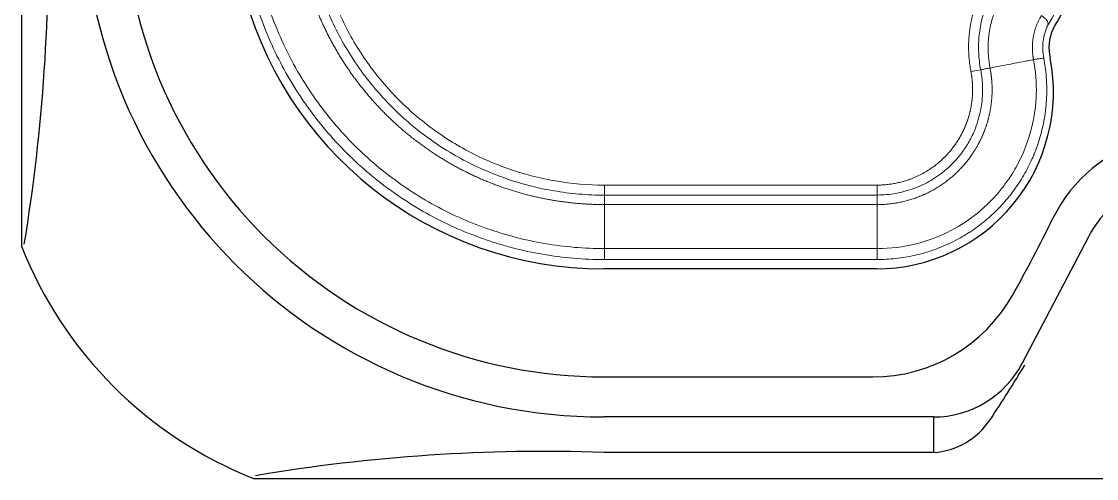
# Model space of a CAD drawing. Extents: x 0 to 78, y -21 to 126.
# Drawn here: x 0 to 26.84, y 0 to 11.4 of the extents above; entities that cross this region are included whole.
import ezdxf

# ---------------------------------------------------------------- set-up
doc = ezdxf.new("R2010")
doc.units = 0
doc.header["$MEASUREMENT"] = 0
doc.layers.add('1', color=4, linetype='Continuous')

# ---------------------------------------------------------------- blocks, each defined once
blk = doc.blocks.new('lid2014prodigy')
at = {"layer": '1', "color": 3, "linetype": 'Continuous', "lineweight": 15}
for p, q in [((7.68, 5.87), (7.667, 5.878)), ((7.563, 5.028), (7.546, 5.024)), ((5.745, 4.689), (5.989, 4.735)), ((3.403, 1.372), (-3.403, 1.373)), ((-3.403, 0.273), (-3.403, 1.373)), ((3.403, 1.372), (3.403, 0.273)), ((-3.15, 0.273), (-3.403, 0.273)), ((3.403, 0.273), (-3.15, 0.273)), ((-3.403, 0), (-3.403, 0.021)), ((3.403, 0), (3.403, 0.021))]:
    blk.add_line(p, q, dxfattribs=at)
at = {"layer": '1', "color": 4, "linetype": 'Continuous', "lineweight": 15}
for p, q in [((-3.403, 1.857), (3.404, 1.859)), ((3.403, 0), (-3.403, 0))]:
    blk.add_line(p, q, dxfattribs=at)
at = {"layer": '1', "color": 4, "linetype": 'Continuous', "lineweight": 15, "flags": 128}
blk.add_lwpolyline([(8.163, 6.727), (8.004, 6.446), (7.923, 6.302), (7.842, 6.158), (7.761, 6.014), (7.68, 5.87)], dxfattribs=at)
at = {"layer": '1', "color": 3, "linetype": 'Continuous', "lineweight": 15, "flags": 128}
blk.add_lwpolyline([(3.404, 1.859), (3.404, 1.735), (3.404, 1.611)], dxfattribs=at)
at = {"layer": '1', "color": 3, "linetype": 'Continuous', "lineweight": 15}
for points, knots in [([(-3.403, 1.607), (-3.509, 1.607), (-3.722, 1.612), (-4.145, 1.639), (-4.672, 1.707), (-5.295, 1.841), (-5.904, 2.028), (-6.495, 2.266), (-7.254, 2.648), (-8.137, 3.244), (-9.058, 4.128), (-9.819, 5.155), (-10.394, 6.295), (-10.645, 7.11), (-10.734, 7.524)], [2, 2, 2, 2, 9.813095, 17.62619, 33.252381, 48.878076, 64.503758, 80.129359, 95.755024, 126.999419, 158.244077, 189.488832, 220.73424, 251.980111, 251.980111, 251.980111, 251.980111]), ([(-3.403, 1.373), (-3.422, 1.373), (-3.46, 1.373), (-3.517, 1.373), (-3.574, 1.374), (-3.631, 1.376), (-3.687, 1.378), (-3.744, 1.38), (-3.801, 1.383), (-3.857, 1.386), (-3.914, 1.389), (-3.971, 1.393), (-4.027, 1.398), (-4.084, 1.402), (-4.141, 1.408), (-4.197, 1.413), (-4.254, 1.419), (-4.31, 1.426), (-4.366, 1.433), (-4.423, 1.44), (-4.479, 1.448), (-4.535, 1.456), (-4.591, 1.464), (-4.648, 1.473), (-4.704, 1.482), (-4.76, 1.492), (-4.816, 1.502), (-4.871, 1.513), (-4.927, 1.524), (-4.983, 1.535), (-5.039, 1.547), (-5.094, 1.559), (-5.15, 1.572), (-5.205, 1.585), (-5.26, 1.598), (-5.315, 1.612), (-5.37, 1.626), (-5.425, 1.641), (-5.48, 1.656), (-5.535, 1.671), (-5.59, 1.687), (-5.644, 1.704), (-5.698, 1.72), (-5.753, 1.737), (-5.807, 1.755), (-5.861, 1.773), (-5.915, 1.791), (-5.968, 1.81), (-6.022, 1.829), (-6.076, 1.848), (-6.129, 1.868), (-6.182, 1.888), (-6.235, 1.909), (-6.288, 1.93), (-6.341, 1.951), (-6.393, 1.973), (-6.446, 1.995), (-6.498, 2.018), (-6.55, 2.041), (-6.602, 2.064), (-6.654, 2.088), (-6.705, 2.112), (-6.757, 2.136), (-6.808, 2.161), (-6.859, 2.186), (-6.91, 2.212), (-6.961, 2.238), (-7.011, 2.264), (-7.062, 2.291), (-7.112, 2.318), (-7.162, 2.346), (-7.211, 2.374), (-7.261, 2.402), (-7.31, 2.43), (-7.359, 2.459), (-7.408, 2.489), (-7.457, 2.518), (-7.505, 2.548), (-7.553, 2.579), (-7.601, 2.609), (-7.649, 2.64), (-7.697, 2.672), (-7.744, 2.704), (-7.791, 2.736), (-7.838, 2.768), (-7.885, 2.801), (-7.931, 2.834), (-7.977, 2.868), (-8.023, 2.901), (-8.069, 2.936), (-8.114, 2.97), (-8.159, 3.005), (-8.204, 3.04), (-8.249, 3.076), (-8.293, 3.112), (-8.337, 3.148), (-8.381, 3.184), (-8.425, 3.221), (-8.468, 3.259), (-8.511, 3.296), (-8.554, 3.334), (-8.596, 3.372), (-8.639, 3.411), (-8.681, 3.449), (-8.722, 3.488), (-8.763, 3.528), (-8.805, 3.568), (-8.845, 3.608), (-8.886, 3.648), (-8.926, 3.689), (-8.966, 3.729), (-9.005, 3.771), (-9.045, 3.812), (-9.084, 3.854), (-9.122, 3.896), (-9.161, 3.938), (-9.199, 3.981), (-9.237, 4.024), (-9.274, 4.067), (-9.311, 4.111), (-9.348, 4.155), (-9.384, 4.199), (-9.42, 4.243), (-9.456, 4.288), (-9.492, 4.332), (-9.527, 4.378), (-9.562, 4.423), (-9.596, 4.469), (-9.631, 4.514), (-9.664, 4.561), (-9.698, 4.607), (-9.731, 4.654), (-9.764, 4.701), (-9.796, 4.748), (-9.828, 4.795), (-9.86, 4.843), (-9.892, 4.891), (-9.923, 4.939), (-9.953, 4.987), (-9.984, 5.036), (-10.014, 5.084), (-10.044, 5.133), (-10.073, 5.183), (-10.102, 5.232), (-10.13, 5.282), (-10.158, 5.332), (-10.186, 5.382), (-10.214, 5.432), (-10.241, 5.483), (-10.267, 5.534), (-10.294, 5.584), (-10.32, 5.636), (-10.345, 5.687), (-10.37, 5.739), (-10.395, 5.79), (-10.42, 5.842), (-10.444, 5.894), (-10.467, 5.947), (-10.491, 5.999), (-10.513, 6.052), (-10.536, 6.104), (-10.558, 6.157), (-10.58, 6.211), (-10.601, 6.264), (-10.622, 6.317), (-10.643, 6.371), (-10.663, 6.425), (-10.683, 6.479), (-10.702, 6.533), (-10.721, 6.587), (-10.74, 6.641), (-10.758, 6.696), (-10.775, 6.751), (-10.793, 6.806), (-10.81, 6.861), (-10.826, 6.916), (-10.842, 6.971), (-10.858, 7.026), (-10.873, 7.082), (-10.888, 7.137), (-10.903, 7.193), (-10.917, 7.249), (-10.931, 7.305), (-10.944, 7.361), (-10.957, 7.417), (-10.965, 7.455), (-10.969, 7.473)], [0, 0, 0, 0, 0.005403, 0.010806, 0.016209, 0.021613, 0.027016, 0.03242, 0.037825, 0.043229, 0.048634, 0.054039, 0.059444, 0.06485, 0.070256, 0.075662, 0.081069, 0.086476, 0.091883, 0.097291, 0.102698, 0.108106, 0.113515, 0.118923, 0.124333, 0.129742, 0.135152, 0.140562, 0.145973, 0.151383, 0.156795, 0.162206, 0.167618, 0.173029, 0.178442, 0.183854, 0.189266, 0.194679, 0.200092, 0.205505, 0.210919, 0.216332, 0.221746, 0.22716, 0.232575, 0.237989, 0.243404, 0.248819, 0.254235, 0.259651, 0.265067, 0.270483, 0.275899, 0.281316, 0.286733, 0.292151, 0.297568, 0.302986, 0.308405, 0.313823, 0.319242, 0.324662, 0.330081, 0.335501, 0.340921, 0.346342, 0.351763, 0.357184, 0.362606, 0.368028, 0.37345, 0.378873, 0.384296, 0.389719, 0.395142, 0.400566, 0.40599, 0.411414, 0.416839, 0.422264, 0.427689, 0.433114, 0.43854, 0.443967, 0.449393, 0.45482, 0.460248, 0.465676, 0.471104, 0.476533, 0.481962, 0.487392, 0.492822, 0.498253, 0.503684, 0.509116, 0.514548, 0.51998, 0.525414, 0.530847, 0.536281, 0.541716, 0.547151, 0.552586, 0.558022, 0.563458, 0.568895, 0.574332, 0.57977, 0.585208, 0.590646, 0.596085, 0.601524, 0.606964, 0.612404, 0.617845, 0.623286, 0.628728, 0.63417, 0.639612, 0.645055, 0.650498, 0.655942, 0.661386, 0.666831, 0.672276, 0.677722, 0.683168, 0.688614, 0.694061, 0.699508, 0.704956, 0.710404, 0.715852, 0.721302, 0.726751, 0.732201, 0.737652, 0.743102, 0.748554, 0.754006, 0.759458, 0.764911, 0.770365, 0.775819, 0.781274, 0.786729, 0.792185, 0.797641, 0.803098, 0.808556, 0.814014, 0.819473, 0.824932, 0.830392, 0.835853, 0.841313, 0.846774, 0.852236, 0.857698, 0.86316, 0.868624, 0.874088, 0.879553, 0.885019, 0.890485, 0.895953, 0.901421, 0.90689, 0.91236, 0.917831, 0.923303, 0.928775, 0.934248, 0.939723, 0.945198, 0.950674, 0.956151, 0.961629, 0.967107, 0.972587, 0.978068, 0.983549, 0.989032, 0.994515, 1, 1, 1, 1]), ([(-3.403, 0.273), (-3.903, 0.273), (-4.403, 0.316), (-5.389, 0.485), (-5.874, 0.611), (-6.817, 0.943), (-7.275, 1.15), (-7.929, 1.515), (-8.143, 1.646), (-8.557, 1.926), (-8.758, 2.075), (-9.148, 2.388), (-9.336, 2.554), (-9.697, 2.899), (-9.87, 3.08), (-10.366, 3.643), (-10.664, 4.046), (-11.19, 4.897), (-11.415, 5.345), (-11.789, 6.272), (-11.937, 6.752), (-12.043, 7.241)], [2, 2, 2, 2, 13.667725, 13.667725, 25.334355, 25.334355, 37.001005, 37.001005, 42.834312, 42.834312, 48.667603, 48.667603, 54.50088, 54.50088, 60.3342, 60.3342, 72.000798, 72.000798, 83.666703, 83.666703, 95.334311, 95.334311, 95.334311, 95.334311]), ([(6.171, 6.445), (6.157, 6.412), (6.129, 6.344), (6.103, 6.275), (6.068, 6.172), (6.046, 6.102), (5.991, 5.891), (5.966, 5.747), (5.936, 5.458), (5.932, 5.312), (5.945, 5.022), (5.962, 4.877), (5.989, 4.735)], [2, 2, 2, 2, 4.31285, 6.625699, 6.625699, 11.251803, 11.251803, 20.501568, 20.501568, 29.745634, 29.745634, 38.991692, 38.991692, 38.991692, 38.991692]), ([(6.409, 6.342), (6.403, 6.329), (6.391, 6.304), (6.374, 6.266), (6.357, 6.227), (6.341, 6.188), (6.326, 6.149), (6.312, 6.11), (6.298, 6.07), (6.285, 6.03), (6.273, 5.99), (6.262, 5.95), (6.251, 5.909), (6.241, 5.868), (6.231, 5.827), (6.223, 5.786), (6.215, 5.745), (6.208, 5.704), (6.201, 5.662), (6.195, 5.62), (6.189, 5.57), (6.183, 5.512), (6.178, 5.445), (6.175, 5.378), (6.173, 5.312), (6.174, 5.245), (6.176, 5.178), (6.179, 5.111), (6.185, 5.045), (6.192, 4.978), (6.2, 4.912), (6.21, 4.846), (6.218, 4.802), (6.222, 4.78)], [0, 0, 0, 0, 0.026338, 0.052657, 0.078905, 0.105111, 0.131305, 0.157498, 0.183694, 0.209895, 0.236105, 0.262324, 0.288556, 0.314803, 0.341065, 0.367344, 0.393641, 0.419959, 0.446297, 0.472656, 0.499038, 0.540747, 0.5825, 0.624281, 0.666073, 0.70786, 0.749624, 0.791362, 0.833084, 0.874802, 0.916522, 0.958253, 1, 1, 1, 1]), ([(7.308, 4.988), (7.306, 4.997), (7.303, 5.014), (7.299, 5.039), (7.295, 5.065), (7.292, 5.091), (7.289, 5.117), (7.286, 5.143), (7.284, 5.17), (7.282, 5.196), (7.28, 5.222), (7.279, 5.249), (7.279, 5.275), (7.279, 5.302), (7.279, 5.329), (7.28, 5.356), (7.281, 5.382), (7.283, 5.409), (7.285, 5.436), (7.288, 5.463), (7.291, 5.49), (7.295, 5.517), (7.305, 5.582), (7.327, 5.686), (7.364, 5.802), (7.4, 5.892), (7.432, 5.959), (7.458, 6.006), (7.475, 6.035), (7.483, 6.048), (7.491, 6.062), (7.499, 6.075), (7.504, 6.084), (7.507, 6.089)], [0, 0, 0, 0, 0.022384, 0.04482, 0.067309, 0.08985, 0.112443, 0.13509, 0.157791, 0.180546, 0.203358, 0.226226, 0.249153, 0.272141, 0.295188, 0.318295, 0.341461, 0.364687, 0.387974, 0.411323, 0.434735, 0.458211, 0.481754, 0.607143, 0.734065, 0.798866, 0.864159, 0.929991, 0.94338, 0.956819, 0.970947, 0.985441, 1, 1, 1, 1]), ([(7.667, 5.878), (7.672, 5.887), (7.673, 5.913), (7.639, 5.975), (7.579, 6.033), (7.528, 6.074), (7.514, 6.084), (7.507, 6.089)], [0, 0, 0, 0, 0.25, 0.5, 0.86774, 0.93387, 1, 1, 1, 1]), ([(7.308, 4.988), (7.362, 4.706), (7.384, 4.418), (7.368, 3.845), (7.329, 3.56), (7.179, 2.963), (7.06, 2.653), (6.826, 2.218), (6.739, 2.078), (6.58, 1.855), (6.513, 1.768), (6.371, 1.6), (6.297, 1.519), (6.103, 1.325), (5.98, 1.215), (5.634, 0.945), (5.4, 0.799), (4.907, 0.557), (4.648, 0.462), (4.062, 0.314), (3.733, 0.273), (3.403, 0.273)], [2, 2, 2, 2, 8.602645, 8.602645, 15.180145, 15.180145, 22.745608, 22.745608, 26.528646, 26.528646, 29.050263, 29.050263, 31.572054, 31.572054, 35.354959, 35.354959, 41.659289, 41.659289, 47.962935, 47.962935, 55.527057, 55.527057, 55.527057, 55.527057]), ([(6.222, 4.78), (6.403, 4.815), (6.675, 4.867), (6.992, 4.927), (7.149, 4.957), (7.239, 4.975), (7.285, 4.984), (7.308, 4.988)], [0.0671768, 0.0671768, 0.0671768, 0.0671768, 0.5303787, 0.7619797, 0.8777802, 0.9338246, 0.9935806, 0.9935806, 0.9935806, 0.9935806]), ([(7.546, 5.024), (7.545, 5.025), (7.533, 5.025), (7.482, 5.018), (7.416, 5.008), (7.363, 4.998), (7.332, 4.993), (7.316, 4.99), (7.308, 4.988)], [0, 0, 0, 0, 0.25, 0.5, 0.75, 0.875, 0.93387, 1, 1, 1, 1]), ([(6.222, 4.78), (6.224, 4.77), (6.228, 4.751), (6.233, 4.721), (6.238, 4.691), (6.243, 4.661), (6.247, 4.631), (6.251, 4.601), (6.254, 4.571), (6.258, 4.541), (6.261, 4.511), (6.263, 4.481), (6.266, 4.451), (6.268, 4.421), (6.269, 4.391), (6.271, 4.361), (6.272, 4.331), (6.273, 4.301), (6.273, 4.271), (6.273, 4.241), (6.273, 4.211), (6.273, 4.181), (6.272, 4.151), (6.271, 4.121), (6.269, 4.091), (6.268, 4.061), (6.265, 4.032), (6.263, 4.002), (6.26, 3.972), (6.257, 3.942), (6.254, 3.912), (6.251, 3.882), (6.247, 3.853), (6.242, 3.823), (6.238, 3.793), (6.233, 3.764), (6.228, 3.734), (6.222, 3.705), (6.217, 3.675), (6.211, 3.646), (6.204, 3.617), (6.197, 3.588), (6.19, 3.558), (6.183, 3.529), (6.176, 3.5), (6.168, 3.471), (6.159, 3.443), (6.151, 3.414), (6.142, 3.385), (6.133, 3.357), (6.124, 3.328), (6.114, 3.3), (6.104, 3.272), (6.094, 3.243), (6.083, 3.215), (6.072, 3.187), (6.061, 3.16), (6.049, 3.132), (6.038, 3.104), (6.026, 3.077), (6.013, 3.05), (6.001, 3.022), (5.988, 2.995), (5.975, 2.968), (5.961, 2.942), (5.948, 2.915), (5.934, 2.889), (5.919, 2.862), (5.905, 2.836), (5.89, 2.81), (5.875, 2.784), (5.86, 2.759), (5.844, 2.733), (5.828, 2.707), (5.812, 2.682), (5.795, 2.657), (5.773, 2.623), (5.743, 2.581), (5.708, 2.532), (5.671, 2.483), (5.633, 2.435), (5.594, 2.388), (5.554, 2.342), (5.513, 2.297), (5.471, 2.253), (5.429, 2.209), (5.385, 2.167), (5.341, 2.125), (5.296, 2.085), (5.25, 2.045), (5.203, 2.007), (5.155, 1.969), (5.107, 1.933), (5.058, 1.897), (5.008, 1.863), (4.957, 1.829), (4.906, 1.797), (4.854, 1.766), (4.801, 1.735), (4.747, 1.706), (4.694, 1.678), (4.639, 1.652), (4.584, 1.626), (4.528, 1.602), (4.472, 1.578), (4.415, 1.556), (4.358, 1.535), (4.301, 1.516), (4.243, 1.497), (4.184, 1.48), (4.126, 1.464), (4.067, 1.45), (4.008, 1.436), (3.948, 1.424), (3.889, 1.413), (3.829, 1.403), (3.768, 1.395), (3.708, 1.388), (3.647, 1.382), (3.586, 1.378), (3.525, 1.374), (3.464, 1.372), (3.424, 1.372), (3.403, 1.372)], [0, 0, 0, 0, 0.00596, 0.011932, 0.017913, 0.023901, 0.029894, 0.03589, 0.041886, 0.047881, 0.053872, 0.059856, 0.065833, 0.071802, 0.077763, 0.083716, 0.08966, 0.095596, 0.101527, 0.107456, 0.113384, 0.119313, 0.125247, 0.131184, 0.137124, 0.143067, 0.149011, 0.154956, 0.160902, 0.166848, 0.172793, 0.178736, 0.184678, 0.190618, 0.196556, 0.202492, 0.208427, 0.21436, 0.220294, 0.226226, 0.232159, 0.238092, 0.244026, 0.249961, 0.255897, 0.261834, 0.267772, 0.273711, 0.279651, 0.285592, 0.291532, 0.297473, 0.303414, 0.309354, 0.315295, 0.321234, 0.327173, 0.33311, 0.339047, 0.344981, 0.350915, 0.356846, 0.362776, 0.368703, 0.374629, 0.380553, 0.386477, 0.392404, 0.398334, 0.404269, 0.410209, 0.416156, 0.422107, 0.428064, 0.434027, 0.439993, 0.445961, 0.458153, 0.470304, 0.482397, 0.494456, 0.506512, 0.518582, 0.530658, 0.542731, 0.554794, 0.566838, 0.578862, 0.590871, 0.602869, 0.614862, 0.626854, 0.638851, 0.650856, 0.662873, 0.6749, 0.686935, 0.698973, 0.71101, 0.723045, 0.735075, 0.747103, 0.759131, 0.771162, 0.783195, 0.795232, 0.807271, 0.819314, 0.831357, 0.843399, 0.855435, 0.867463, 0.879481, 0.891494, 0.90351, 0.915535, 0.927577, 0.939641, 0.951724, 0.963813, 0.975897, 0.987964, 1, 1, 1, 1]), ([(5.989, 4.735), (6, 4.679), (6.009, 4.622), (6.031, 4.451), (6.037, 4.337), (6.036, 4.05), (6.018, 3.877), (5.949, 3.54), (5.898, 3.375), (5.809, 3.163), (5.785, 3.111), (5.708, 2.957), (5.65, 2.857), (5.553, 2.714), (5.519, 2.668), (5.449, 2.577), (5.412, 2.533), (5.297, 2.404), (5.215, 2.323), (5.009, 2.146), (4.881, 2.055), (4.611, 1.896), (4.469, 1.829), (4.249, 1.748), (4.174, 1.724), (4.023, 1.683), (3.947, 1.666), (3.793, 1.639), (3.716, 1.628), (3.56, 1.614), (3.482, 1.611), (3.404, 1.611)], [2, 2, 2, 2, 6.402019, 6.402019, 15.19724, 15.19724, 28.3896, 28.3896, 41.581308, 41.581308, 45.979064, 45.979064, 54.773083, 54.773083, 59.170748, 59.170748, 63.56851, 63.56851, 72.362404, 72.362404, 84.346601, 84.346601, 96.331392, 96.331392, 102.325578, 102.325578, 108.320021, 108.320021, 114.314512, 114.314512, 120.309853, 120.309853, 120.309853, 120.309853]), ([(-3.403, 1.857), (-3.403, 1.857), (-3.403, 1.856), (-3.403, 1.773), (-3.403, 1.69), (-3.403, 1.607), (-3.403, 1.607), (-3.403, 1.607)], [0.0533588, 0.0533588, 0.0533588, 0.0533588, 0.0581261, 0.0581261, 0.7671832, 0.7671832, 0.7674041, 0.7674041, 0.7674041, 0.7674041]), ([(3.404, 1.611), (2.269, 1.61), (0.567, 1.609), (-1.702, 1.608), (-2.836, 1.607), (-3.403, 1.607)], [2, 2, 2, 2, 84.411832, 125.617653, 166.82476, 166.82476, 166.82476, 166.82476]), ([(-3.403, 1.373), (-3.403, 1.41), (-3.403, 1.494), (-3.403, 1.573), (-3.403, 1.607)], [0.0000904, 0.0000904, 0.0000904, 0.0000904, 0.5000904, 1, 1, 1, 1]), ([(3.403, 0.021), (3.403, 0.021), (3.403, 0.028), (3.403, 0.052), (3.403, 0.07), (3.403, 0.115), (3.403, 0.142), (3.403, 0.204), (3.403, 0.237), (3.403, 0.273)], [0, 0, 0, 0, 0.25, 0.25, 0.5, 0.5, 0.75, 0.75, 1, 1, 1, 1])]:
    blk.add_open_spline(points, degree=3, knots=knots, dxfattribs=at)
at = {"layer": '1', "color": 4, "linetype": 'Continuous', "lineweight": 15}
for points, knots in [([(-10.492, 7.577), (-10.406, 7.176), (-10.285, 6.782), (-9.978, 6.021), (-9.792, 5.653), (-9.362, 4.955), (-9.116, 4.624), (-8.574, 4.008), (-8.277, 3.724), (-7.638, 3.208), (-7.297, 2.978), (-6.58, 2.578), (-6.205, 2.408), (-5.431, 2.135), (-5.033, 2.031), (-4.224, 1.892), (-3.814, 1.857), (-3.403, 1.857)], [2, 2, 2, 2, 8.386484, 8.386484, 14.77336, 14.77336, 21.160544, 21.160544, 27.548114, 27.548114, 33.936035, 33.936035, 40.324397, 40.324397, 46.713082, 46.713082, 53.102074, 53.102074, 53.102074, 53.102074]), ([(-3.403, 0), (-3.663, 0), (-3.922, 0.011), (-4.435, 0.055), (-4.691, 0.088), (-5.198, 0.175), (-5.451, 0.229), (-5.827, 0.327), (-5.952, 0.363), (-6.2, 0.439), (-6.322, 0.479), (-6.687, 0.608), (-6.925, 0.704), (-7.392, 0.915), (-7.621, 1.03), (-8.069, 1.281), (-8.288, 1.416), (-8.61, 1.633), (-8.717, 1.708), (-8.925, 1.862), (-9.027, 1.941), (-9.328, 2.184), (-9.713, 2.523), (-10.068, 2.892), (-10.408, 3.277), (-10.57, 3.478), (-10.763, 3.738), (-10.801, 3.79), (-10.876, 3.896), (-10.913, 3.95), (-11.022, 4.11), (-11.092, 4.219), (-11.295, 4.548), (-11.42, 4.772), (-11.651, 5.229), (-11.757, 5.462), (-11.949, 5.938), (-12.036, 6.181), (-12.15, 6.553), (-12.186, 6.678), (-12.252, 6.929), (-12.282, 7.055), (-12.309, 7.182)], [0, 0, 0, 0, 0.0625, 0.0625, 0.125, 0.125, 0.1875, 0.1875, 0.21875, 0.21875, 0.25, 0.25, 0.3125, 0.3125, 0.375, 0.375, 0.4375, 0.4375, 0.46875, 0.46875, 0.5, 0.5, 0.5625, 0.625, 0.625, 0.6875, 0.6875, 0.703125, 0.703125, 0.71875, 0.71875, 0.75, 0.75, 0.8125, 0.8125, 0.875, 0.875, 0.9375, 0.9375, 0.96875, 0.96875, 1, 1, 1, 1]), ([(5.942, 6.541), (5.938, 6.531), (5.929, 6.511), (5.916, 6.481), (5.904, 6.451), (5.892, 6.42), (5.881, 6.39), (5.869, 6.359), (5.858, 6.329), (5.848, 6.298), (5.838, 6.267), (5.828, 6.236), (5.818, 6.204), (5.809, 6.173), (5.8, 6.142), (5.791, 6.11), (5.783, 6.079), (5.775, 6.047), (5.768, 6.015), (5.761, 5.983), (5.754, 5.952), (5.747, 5.92), (5.741, 5.888), (5.735, 5.856), (5.73, 5.823), (5.724, 5.791), (5.72, 5.759), (5.715, 5.727), (5.711, 5.695), (5.707, 5.662), (5.7, 5.602), (5.693, 5.512), (5.687, 5.394), (5.686, 5.276), (5.689, 5.175), (5.693, 5.091), (5.698, 5.023), (5.705, 4.956), (5.713, 4.889), (5.722, 4.822), (5.732, 4.755), (5.741, 4.711), (5.745, 4.689)], [0, 0, 0, 0, 0.017244, 0.034485, 0.051724, 0.068962, 0.0862, 0.103439, 0.12068, 0.137924, 0.155173, 0.172425, 0.18968, 0.206937, 0.224195, 0.241453, 0.258709, 0.275964, 0.293217, 0.310466, 0.327711, 0.344953, 0.362191, 0.379424, 0.396653, 0.413876, 0.431094, 0.448306, 0.465513, 0.482714, 0.499911, 0.562476, 0.624989, 0.687458, 0.749892, 0.785578, 0.821268, 0.856967, 0.892684, 0.928424, 0.964194, 1, 1, 1, 1]), ([(7.68, 5.87), (7.662, 5.838), (7.647, 5.806), (7.618, 5.739), (7.606, 5.705), (7.584, 5.636), (7.575, 5.601), (7.56, 5.531), (7.554, 5.495), (7.54, 5.388), (7.536, 5.317), (7.541, 5.171), (7.549, 5.099), (7.563, 5.028)], [0, 0, 0, 0, 0.125, 0.125, 0.25, 0.25, 0.375, 0.375, 0.5, 0.5, 0.75, 0.75, 1, 1, 1, 1]), ([(7.563, 5.028), (7.592, 4.874), (7.613, 4.72), (7.637, 4.412), (7.641, 4.257), (7.634, 4.024), (7.629, 3.947), (7.619, 3.83), (7.615, 3.791), (7.606, 3.714), (7.601, 3.675), (7.574, 3.483), (7.543, 3.331), (7.466, 3.031), (7.42, 2.883), (7.351, 2.7), (7.336, 2.664), (7.307, 2.592), (7.291, 2.556), (7.244, 2.449), (7.211, 2.379), (7.105, 2.172), (7.028, 2.038), (6.9, 1.844), (6.856, 1.781), (6.786, 1.687), (6.763, 1.656), (6.715, 1.594), (6.69, 1.564), (6.566, 1.414), (6.461, 1.3), (6.239, 1.086), (6.123, 0.985), (5.94, 0.842), (5.878, 0.797), (5.782, 0.73), (5.749, 0.709), (5.684, 0.666), (5.651, 0.645), (5.485, 0.543), (5.348, 0.47), (5.069, 0.338), (4.927, 0.28), (4.708, 0.205), (4.634, 0.182), (4.484, 0.139), (4.409, 0.12), (4.256, 0.086), (4.18, 0.071), (4.026, 0.045), (3.948, 0.034), (3.716, 0.009), (3.56, 0), (3.403, 0)], [0, 0, 0, 0, 0.0625, 0.0625, 0.125, 0.125, 0.15625, 0.15625, 0.171875, 0.171875, 0.1875, 0.1875, 0.25, 0.25, 0.3125, 0.3125, 0.328125, 0.328125, 0.34375, 0.34375, 0.375, 0.375, 0.4375, 0.4375, 0.46875, 0.46875, 0.484375, 0.484375, 0.5, 0.5, 0.5625, 0.5625, 0.625, 0.625, 0.65625, 0.65625, 0.671875, 0.671875, 0.6875, 0.6875, 0.75, 0.75, 0.8125, 0.8125, 0.84375, 0.84375, 0.875, 0.875, 0.90625, 0.90625, 0.9375, 0.9375, 1, 1, 1, 1]), ([(5.745, 4.689), (5.746, 4.679), (5.75, 4.66), (5.755, 4.632), (5.759, 4.603), (5.764, 4.574), (5.768, 4.545), (5.771, 4.516), (5.774, 4.487), (5.777, 4.458), (5.779, 4.429), (5.782, 4.4), (5.783, 4.371), (5.785, 4.342), (5.786, 4.313), (5.786, 4.284), (5.787, 4.255), (5.787, 4.226), (5.786, 4.197), (5.786, 4.168), (5.785, 4.139), (5.783, 4.11), (5.781, 4.081), (5.779, 4.053), (5.777, 4.024), (5.774, 3.995), (5.771, 3.966), (5.767, 3.938), (5.763, 3.909), (5.759, 3.881), (5.755, 3.852), (5.75, 3.824), (5.745, 3.796), (5.739, 3.767), (5.733, 3.739), (5.727, 3.711), (5.72, 3.683), (5.713, 3.655), (5.706, 3.627), (5.698, 3.599), (5.69, 3.572), (5.682, 3.544), (5.674, 3.517), (5.665, 3.489), (5.655, 3.462), (5.646, 3.435), (5.636, 3.407), (5.626, 3.38), (5.615, 3.354), (5.604, 3.327), (5.593, 3.3), (5.581, 3.274), (5.569, 3.248), (5.557, 3.221), (5.545, 3.195), (5.532, 3.169), (5.519, 3.144), (5.505, 3.118), (5.491, 3.093), (5.465, 3.045), (5.424, 2.977), (5.366, 2.889), (5.305, 2.804), (5.196, 2.666), (5.027, 2.488), (4.782, 2.289), (4.513, 2.125), (4.302, 2.031), (4.165, 1.983), (4.108, 1.965), (4.051, 1.948), (3.994, 1.933), (3.936, 1.919), (3.878, 1.906), (3.819, 1.895), (3.761, 1.885), (3.701, 1.877), (3.642, 1.871), (3.583, 1.865), (3.523, 1.862), (3.463, 1.859), (3.424, 1.859), (3.404, 1.859)], [0, 0, 0, 0, 0.006912, 0.013836, 0.020772, 0.027716, 0.034668, 0.041625, 0.048584, 0.055546, 0.062506, 0.069464, 0.076417, 0.083364, 0.090303, 0.097232, 0.104154, 0.11107, 0.117981, 0.124887, 0.13179, 0.138689, 0.145585, 0.152477, 0.159366, 0.166252, 0.173136, 0.180016, 0.186893, 0.193769, 0.200642, 0.207514, 0.214385, 0.221255, 0.228126, 0.234997, 0.241869, 0.248742, 0.255617, 0.262495, 0.269374, 0.276256, 0.283138, 0.290023, 0.296908, 0.303795, 0.310683, 0.317572, 0.324461, 0.331352, 0.338242, 0.345134, 0.352025, 0.358917, 0.365809, 0.372701, 0.379593, 0.386486, 0.393379, 0.400273, 0.425353, 0.450454, 0.475517, 0.500526, 0.575802, 0.650778, 0.725825, 0.801033, 0.815228, 0.829417, 0.843601, 0.857786, 0.871973, 0.886165, 0.900368, 0.914583, 0.928815, 0.943067, 0.957327, 0.971581, 0.98581, 1, 1, 1, 1])]:
    blk.add_open_spline(points, degree=3, knots=knots, dxfattribs=at)
at = {"layer": '1', "color": 3, "linetype": 'Continuous', "lineweight": 15}
for points in [[(5.989, 4.735), (6.024, 4.742), (6.103, 4.758), (6.185, 4.774), (6.222, 4.78)], [(3.404, 1.611), (3.404, 1.576), (3.403, 1.496), (3.404, 1.41), (3.403, 1.372)], [(-3.403, 0.021), (-3.403, 0.021), (-3.403, 0.033), (-3.403, 0.088), (-3.403, 0.173), (-3.403, 0.24), (-3.403, 0.273)]]:
    blk.add_open_spline(points, degree=3, dxfattribs=at)
blk = doc.blocks.new('2018 PRODIGY HL')
at = {"layer": '1', "color": 3, "linetype": 'Continuous'}
for p, q in [((26.556, 6.017), (24.909, 2.874)), ((14.718, 5.232), (14.465, 5.232)), ((21.272, 5.232), (14.718, 5.232)), ((24.909, 2.874), (24.906, 2.869)), ((14.465, 2.535), (21.183, 2.535)), ((22.695, 1.535), (14.465, 1.535)), ((22.695, 1.535), (22.695, 0.649)), ((22.695, 0.649), (14.465, 0.649))]:
    blk.add_line(p, q, dxfattribs=at)
at = {"layer": '1', "color": 4, "linetype": 'Continuous'}
blk.add_lwpolyline([(71.705, 84.07), (5.725, 84.07, 0.207926), (-0.07, 78.275), (-0.07, 5.795, 0.207717), (5.725, 0), (71.705, 0, 0.207968), (77.5, 5.795), (77.5, 78.275, 0.207956)], format="xyb", close=True, dxfattribs=at)
at = {"layer": '1', "color": 3, "linetype": 'Continuous'}
for centre, radius, start, end in [((-44.379, 13.165), 44.978, 350.6338, 1.7458), ((14.465, 14.535), 13, 180.0002, 269.9998), ((14.465, 14.535), 12, 179.9997, 270.0003), ((18.114, 15.849), 8.871, 328.5319, 339.4822), ((14.462, 14.528), 9.297, 193.298, 270.0169), ((26.682, 10.754), 1.104, 155.1581, 194.1325), ((21.273, 9.65), 4.418, 269.9929, 10.8797), ((29.011, 4.87), 3.708, 104.9232, 153.9922), ((29.213, 4.624), 3, 108.6506, 152.3414), ((-7.11, 22.493), 36.483, 330.574, 333.9922), ((21.183, 6.534), 3.999, 269.996, 330.574), ((22.695, 4.035), 2.5, 270.0003, 332.3409), ((-4.861, 20.756), 34.805, 326.3422, 329.0075), ((22.575, 2.488), 1.843, 273.7437, 326.3422), ((12.962, -42.318), 42.993, 87.9967, 99.6237)]:
    blk.add_arc(centre, radius, start, end, dxfattribs=at)
at = {"layer": '1', "color": 1, "linetype": 'Continuous'}
blk.add_blockref('lid2014prodigy', (17.886, 5.463), dxfattribs=at)

msp = doc.modelspace()

# ---------------------------------------------------------------- block references
at = {"layer": '1'}
msp.add_blockref('2018 PRODIGY HL', (0.07, 0), dxfattribs=at)

doc.saveas('drawing.dxf')
